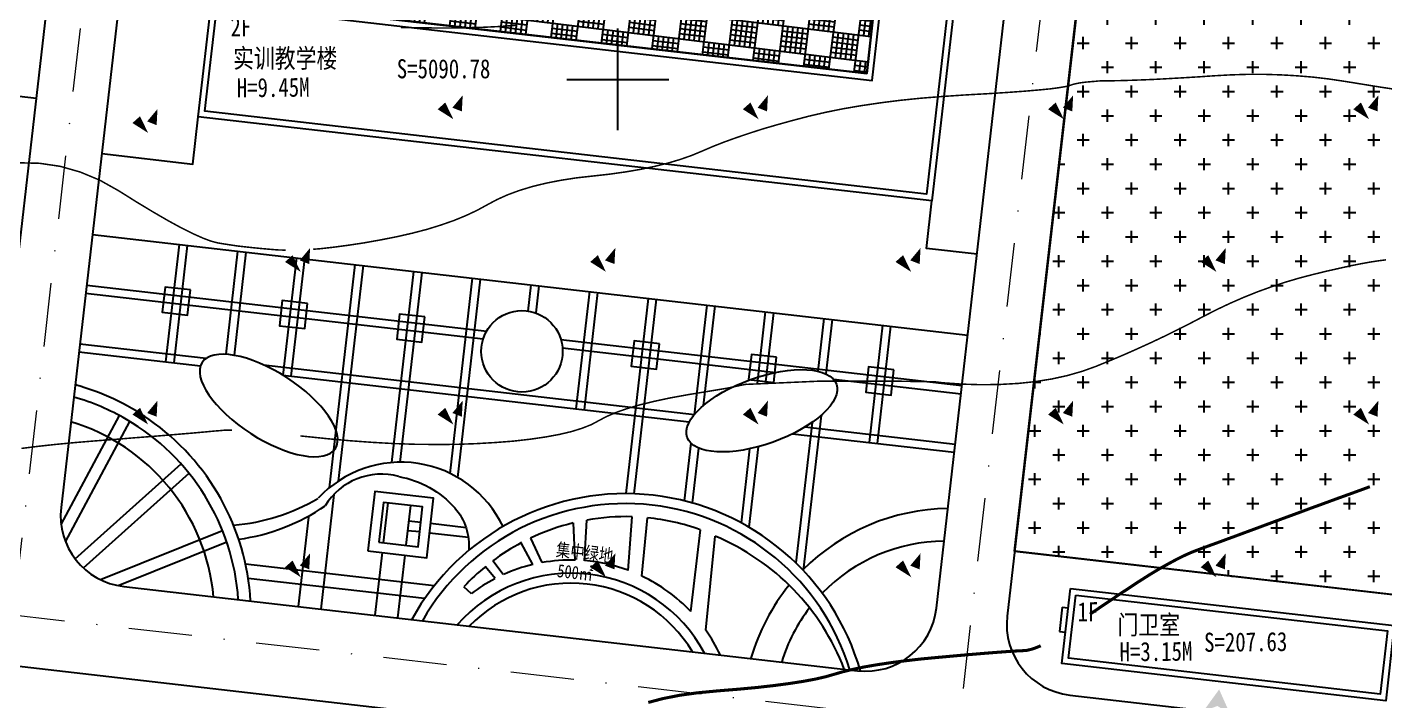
# Model space of a CAD drawing. Extents: x 496261 to 1768172, y 3738341 to 4579341.
# Drawn here: x 497041.9 to 497175.4, y 4379238.9 to 4379305.1 of the extents above; entities that cross this region are included whole.
import ezdxf

# ---------------------------------------------------------------- set-up
doc = ezdxf.new("R2010")
doc.units = 0
doc.header["$MEASUREMENT"] = 0
doc.linetypes.add('DASHDOT2', pattern=[0.5, 0.25, -0.125, 0, -0.125])
doc.layers.get('0').update_dxf_attribs({"color": 8, "linetype": 'CONTINUOUS'})
for name, color, linetype in [('0-pav', 171, 'CONTINUOUS'), ('0-road', 33, 'CONTINUOUS'), ('2222', 7, 'CONTINUOUS'), ('DGX', 8, 'CONTINUOUS'), ('DMTZ', 8, 'CONTINUOUS'), ('GN-草地', 7, 'CONTINUOUS'), ('PUB_DIM', 3, 'CONTINUOUS'), ('PUB_TEXT', 7, 'CONTINUOUS'), ('TK', 8, 'CONTINUOUS'), ('WALL', 2, 'CONTINUOUS'), ('绿化', 3, 'CONTINUOUS'), ('车行道', 5, 'CONTINUOUS'), ('铺地', 25, 'CONTINUOUS')]:
    doc.layers.add(name, color=color, linetype=linetype)
doc.layers.add('道路红线', color=1, linetype='CONTINUOUS', lineweight=0)
doc.styles.add('HT', font='simhei.ttf', dxfattribs={"width": 0.8})

# ---------------------------------------------------------------- blocks, each defined once
blk = doc.blocks.new('gc090')
for points in [[(1.07, 1.45, 0, 1, 0), (0.52, 0.05, 1, 1, 0)], [(-1.02, 0.41, 1, 0, 0), (0.15, -0.9, 0, 0, 0)]]:
    blk.add_lwpolyline(points, format="xyseb")
blk = doc.blocks.new('QAWE32')
at = {"layer": 'WALL', "color": 6, "ltscale": 10}
for p, q in [((4264959, -5852623), (4266759, -5852623)), ((4266759, -5852623), (4266759, -5859223)), ((4264959, -5859223), (4266759, -5859223))]:
    blk.add_line(p, q, dxfattribs=at)
at = {"layer": 'WALL', "ltscale": 10}
for points in [[(4192359, -5847223), (4192359, -5825623), (4264959, -5825623), (4264959, -5882323), (4192359, -5882323), (4192359, -5870623), (4257159, -5870623), (4257159, -5865223), (4250157, -5865223), (4250157, -5852623), (4257159, -5852623), (4257159, -5847223), (4192359, -5847223)], [(4192959, -5846623), (4192959, -5826223), (4264359, -5826223), (4264359, -5881723), (4192959, -5881723), (4192959, -5871223), (4257759, -5871223), (4257759, -5864623), (4250757, -5864623), (4250757, -5853223), (4257759, -5853223), (4257759, -5846623)]]:
    blk.add_lwpolyline(points, close=True, dxfattribs=at)
blk = doc.blocks.new('QWE3E')
at = {"layer": 'WALL', "color": 6, "ltscale": 10}
for p, q in [((4719689, -5911031), (4720289, -5911031)), ((4719689, -5911031), (4719689, -5913431)), ((4719689, -5913431), (4720289, -5913431))]:
    blk.add_line(p, q, dxfattribs=at)
at = {"layer": 'WALL', "color": 5, "ltscale": 10}
blk.add_line((4752329, -5915351), (4752329, -5916551), dxfattribs=at)
at = {"layer": 'WALL', "ltscale": 10}
for points in [[(4720289, -5909111), (4752329, -5909111), (4752329, -5916551), (4720289, -5916551)], [(4720889, -5909711), (4751729, -5909711), (4751729, -5915951), (4720889, -5915951)]]:
    blk.add_lwpolyline(points, close=True, dxfattribs=at)

msp = doc.modelspace()

# ---------------------------------------------------------------- hatches: boundary and pattern name
h = msp.add_hatch()
h.set_pattern_fill('CROSS', color=8, scale=1.5, style=0)
h.set_pattern_definition([(0, (492730.299, 4384732.8264), (2.38125, 2.38125), [1.190625, -3.571875]), (90, (492730.8944, 4384732.2311), (-2.38125, 2.38125), [1.190625, -3.571875])])
h.paths.add_polyline_path([(497160.17, 4379438.09), (497205, 4379432.95), (497181.73, 4379248.73), (497139, 4379253.64)])
at = {"layer": 'GN-草地'}
h = msp.add_hatch(dxfattribs=at)
h.set_pattern_fill('LZX_PAT003', color=8, scale=4, angle=353, style=0)
h.set_pattern_definition([(353, (525972.8787, 4388733.8163), (0.30467336, 2.48136538), []), (353, (525972.9396, 4388734.3126), (0.6093467, 4.96273076), [2.5, -2.5]), (353, (525973.0006, 4388734.809), (0.6093467, 4.96273076), [2.5, -2.5]), (353, (525973.0615, 4388735.305), (0.6093467, 4.96273076), [2.5, -2.5]), (353, (525973.1224, 4388735.8014), (0.6093467, 4.96273076), [2.5, -2.5]), (353, (525973.2443, 4388736.794), (0.6093467, 4.96273076), [-2.5, 2.5]), (353, (525973.305, 4388737.29), (0.6093467, 4.96273076), [-2.5, 2.5]), (353, (525973.366, 4388737.7865), (0.6093467, 4.96273076), [-2.5, 2.5]), (353, (525973.427, 4388738.283), (0.6093467, 4.96273076), [-2.5, 2.5]), (83, (525972.8787, 4388733.8163), (-2.48136538, 0.30467336), []), (83, (525973.375, 4388733.7554), (-4.96273076, 0.6093467), [2.5, -2.5]), (83, (525973.871, 4388733.6945), (-4.96273076, 0.6093467), [2.5, -2.5]), (83, (525974.3675, 4388733.6335), (-4.96273076, 0.6093467), [2.5, -2.5]), (83, (525974.864, 4388733.5726), (-4.96273076, 0.6093467), [2.5, -2.5]), (83, (525975.8563, 4388733.4507), (-4.96273076, 0.6093467), [-2.5, 2.5]), (83, (525976.3526, 4388733.39), (-4.96273076, 0.6093467), [-2.5, 2.5]), (83, (525976.849, 4388733.329), (-4.96273076, 0.6093467), [-2.5, 2.5]), (83, (525977.345, 4388733.268), (-4.96273076, 0.6093467), [-2.5, 2.5])])
h.paths.add_polyline_path([(497053.81, 4379332.23), (497051.14, 4379308.99), (497124.46, 4379300.57), (497125.07, 4379305.93), (497118.11, 4379306.73), (497119.55, 4379319.25), (497120.15, 4379319.18), (497126.51, 4379318.45), (497127.12, 4379323.82)])
h.paths.add_polyline_path([(497102.58, 4379316.99), (497107.05, 4379316.47), (497106.53, 4379312), (497102.06, 4379312.52)], flags=16)
h.paths.add_polyline_path([(497087.87, 4379318.71), (497087.36, 4379314.24), (497082.89, 4379314.75), (497083.4, 4379319.23)], flags=16)
h.paths.add_polyline_path([(497067.96, 4379320.9), (497067.44, 4379316.43), (497062.97, 4379316.94), (497063.49, 4379321.41)], flags=16)
at = {"layer": 'PUB_DIM'}
msp.add_hatch(color=256, dxfattribs=at).paths.add_polyline_path([(497158.93, 4379238.43), (497160.16, 4379237.68), (497159.1, 4379240.06), (497157.57, 4379237.95)])

# ---------------------------------------------------------------- linework, layer by layer
at = {"elevation": 1400.7}
for points in [[(497160.17, 4379438.09), (497205, 4379432.95), (497181.73, 4379248.73), (497139, 4379253.64)], [(497051.14, 4379308.99), (497053.81, 4379332.23), (497127.12, 4379323.82), (497126.51, 4379318.45), (497120.15, 4379319.18), (497119.55, 4379319.25), (497118.11, 4379306.73), (497125.07, 4379305.93), (497124.46, 4379300.57)]]:
    msp.add_lwpolyline(points, close=True, dxfattribs=at)
for points in [[(497030.93, 4379299.53), (497042.85, 4379298.16)], [(497049.27, 4379292.71), (497058.21, 4379291.68), (497058.74, 4379296.34)], [(497135.3, 4379282.83), (497130.34, 4379283.4), (497130.87, 4379288.06)], [(497048.36, 4379284.76), (497134.39, 4379274.88)]]:
    msp.add_lwpolyline(points, dxfattribs=at)
at = {"layer": '0-pav', "color": 8, "linetype": 'Continuous'}
for p, q in [((497045.28, 4379256.27, 1400.7), (497051, 4379266.98, 1400.7)), ((497045.72, 4379254.55, 1400.7), (497052.04, 4379266.39, 1400.7)), ((497046.66, 4379252.89, 1400.7), (497057.07, 4379262.22, 1400.7)), ((497047.47, 4379252, 1400.7), (497057.85, 4379261.31, 1400.7)), ((497049.14, 4379250.85, 1400.7), (497061.14, 4379255.68, 1400.7)), ((497050.89, 4379250.26, 1400.7), (497061.56, 4379254.55, 1400.7))]:
    msp.add_line(p, q, dxfattribs=at)
at = {"layer": '0-pav', "linetype": 'Continuous'}
msp.add_arc((497040.54, 4379247.4, 1400.7), 19.8, 5.1205, 73.2686, dxfattribs=at)
at = {"layer": '0-road', "color": 4}
for p, q in [((497077.38, 4379258.38, 1400.7), (497076.93, 4379254.47, 1400.7)), ((497079.62, 4379258.13, 1400.7), (497079.17, 4379254.22, 1400.7)), ((497080.63, 4379256.46, 1400.7), (497079.44, 4379256.6, 1400.7)), ((497080.53, 4379255.53, 1400.7), (497079.33, 4379255.66, 1400.7))]:
    msp.add_line(p, q, dxfattribs=at)
at = {"layer": '0-road', "color": 8, "linetype": 'Continuous', "ltscale": 5, "elevation": 1400.7}
for points in [[(497056.87, 4379283.78), (497055.55, 4379272.26)], [(497057.67, 4379283.69), (497056.34, 4379272.16)], [(497062.63, 4379283.12), (497061.47, 4379272.99)], [(497063.43, 4379283.03), (497062.27, 4379272.89)], [(497068.4, 4379282.46), (497067.07, 4379270.93)], [(497069.19, 4379282.37), (497067.87, 4379270.84)], [(497074.16, 4379281.8), (497071.64, 4379259.88)], [(497074.95, 4379281.7), (497072.52, 4379260.53)], [(497079.92, 4379281.13), (497077.76, 4379262.35)], [(497047.79, 4379279.79), (497087.11, 4379275.28)], [(497080.72, 4379281.04), (497078.57, 4379262.39)], [(497085.68, 4379280.47), (497083.48, 4379261.29)], [(497086.48, 4379280.38), (497084.24, 4379260.89)], [(497091.45, 4379279.81), (497091.15, 4379277.24)], [(497047.69, 4379279), (497086.77, 4379274.51)], [(497092.24, 4379279.72), (497091.93, 4379277.05)], [(497097.21, 4379279.15), (497095.88, 4379267.63)], [(497098, 4379279.06), (497096.68, 4379267.53)], [(497102.97, 4379278.49), (497100.77, 4379259.3)], [(497103.76, 4379278.4), (497101.57, 4379259.28)], [(497108.73, 4379277.83), (497107.49, 4379267.04)], [(497109.53, 4379277.74), (497108.4, 4379267.96)], [(497114.49, 4379277.17), (497113.68, 4379270.11)], [(497115.29, 4379277.07), (497114.51, 4379270.28)], [(497120.26, 4379276.5), (497119.66, 4379271.33)], [(497121.05, 4379276.41), (497120.44, 4379271.08)], [(497126.02, 4379275.84), (497124.7, 4379264.32)], [(497094.4, 4379274.44), (497133.82, 4379269.91)], [(497126.81, 4379275.75), (497125.49, 4379264.23)], [(497047.03, 4379273.23), (497058.98, 4379271.86)], [(497047.12, 4379274.03), (497059.55, 4379272.6)], [(497094.56, 4379273.62), (497115.52, 4379271.21)], [(497065.17, 4379271.96), (497107.54, 4379267.09)], [(497067.07, 4379270.93), (497107.02, 4379266.35)], [(497121.19, 4379270.56), (497133.73, 4379269.12)], [(497119.97, 4379266.99), (497118.22, 4379251.75)], [(497117.18, 4379265.18), (497133.07, 4379263.36)], [(497119.09, 4379266.3), (497117.5, 4379252.49)], [(497118.39, 4379265.85), (497133.16, 4379264.15)], [(497107.17, 4379264.26), (497106.52, 4379258.59)], [(497107.92, 4379263.78), (497107.31, 4379258.38)], [(497113.78, 4379263.91), (497112.87, 4379256.01)], [(497112.95, 4379263.71), (497112.11, 4379256.43)]]:
    msp.add_lwpolyline(points, dxfattribs=at)
at = {"layer": '0-road', "color": 8, "elevation": 1400.7}
for points in [[(497075.43, 4379253.67), (497081.22, 4379253), (497081.89, 4379258.85), (497076.1, 4379259.51)], [(497076.5, 4379254.52), (497080.36, 4379254.08), (497080.81, 4379257.99), (497076.95, 4379258.43)]]:
    msp.add_lwpolyline(points, close=True, dxfattribs=at)
at = {"layer": '0-road', "color": 4}
msp.add_circle((497090.57, 4379273.28), 4, dxfattribs=at)
at = {"layer": '0-road', "linetype": 'Continuous', "ltscale": 5}
for radius, start, end in [(23.4, 55.1127, 74.8483), (22.2, 59.8393, 74.3795), (22.2, 3.844, 59.8391), (23.4, 3.3056, 55.1126)]:
    msp.add_arc((497040.54, 4379247.4, 1400.7), radius, start, end, dxfattribs=at)
at = {"layer": '0-road', "color": 4, "extrusion": (0, 0, -1)}
msp.add_ellipse((497065.68, 4379267.96, 1400.7), major_axis=(-6.55, 4.22), ratio=0.419371, dxfattribs=at)
at = {"layer": '0-road', "color": 4}
msp.add_ellipse((497114.15, 4379267.44), major_axis=(7.34, 2.62), ratio=0.419371, dxfattribs=at)
at = {"layer": '2222', "color": 8}
for points in [[(497057.98, 4379279.31), (497055.5, 4379279.6), (497055.21, 4379277.12), (497057.69, 4379276.83)], [(497069.5, 4379277.99), (497067.02, 4379278.28), (497066.73, 4379275.79), (497069.22, 4379275.51)], [(497081.03, 4379276.67), (497078.54, 4379276.95), (497078.26, 4379274.47), (497080.74, 4379274.18)], [(497104.08, 4379274.02), (497101.59, 4379274.31), (497101.31, 4379271.82), (497103.79, 4379271.54)], [(497115.6, 4379272.7), (497113.12, 4379272.98), (497112.83, 4379270.5), (497115.32, 4379270.22)], [(497127.14, 4379271.47), (497124.65, 4379271.75), (497124.37, 4379269.27), (497126.85, 4379268.98)]]:
    msp.add_lwpolyline(points, close=True, dxfattribs=at)
at = {"layer": 'DGX', "color": 8, "linetype": 'Continuous', "const_width": 0.15, "elevation": 1404, "flags": 128}
msp.add_lwpolyline([(497078.67, 4379305.11), (497080.66, 4379305.07), (497082.79, 4379305.05), (497084.79, 4379305.07), (497086.65, 4379305.12), (497088.39, 4379305.2), (497089.99, 4379305.32)], dxfattribs=at)
at = {"layer": 'DGX', "color": 8, "linetype": 'Continuous'}
for points, const_width, elevation in [([(497070.05, 4379283.31), (497070.79, 4379283.37), (497072.11, 4379283.52), (497073.53, 4379283.71), (497075.05, 4379283.94), (497076.67, 4379284.23), (497078.3, 4379284.55), (497079.83, 4379284.9), (497081.28, 4379285.28), (497082.63, 4379285.7), (497083.89, 4379286.14), (497085.06, 4379286.62), (497086.13, 4379287.12), (497087.12, 4379287.66), (497088.11, 4379288.19), (497089.18, 4379288.67), (497090.35, 4379289.1), (497091.61, 4379289.48), (497092.96, 4379289.81), (497094.4, 4379290.09), (497095.94, 4379290.33), (497097.56, 4379290.51), (497099.19, 4379290.69), (497100.74, 4379290.91), (497102.21, 4379291.16), (497103.59, 4379291.45), (497104.89, 4379291.77), (497106.11, 4379292.13), (497107.25, 4379292.53), (497108.31, 4379292.97), (497109.36, 4379293.42), (497110.48, 4379293.86), (497111.68, 4379294.29), (497112.95, 4379294.72), (497114.29, 4379295.15), (497115.7, 4379295.56), (497117.18, 4379295.97), (497118.74, 4379296.38), (497120.38, 4379296.76), (497122.1, 4379297.11), (497123.91, 4379297.42), (497125.8, 4379297.7), (497127.77, 4379297.95), (497129.84, 4379298.16), (497131.99, 4379298.33), (497134.22, 4379298.48), (497136.37, 4379298.6), (497138.27, 4379298.72), (497139.92, 4379298.84), (497141.32, 4379298.96), (497142.47, 4379299.07), (497143.37, 4379299.19), (497144.02, 4379299.3), (497144.42, 4379299.41), (497144.72, 4379299.51), (497145.1, 4379299.6), (497145.54, 4379299.68), (497146.05, 4379299.74), (497146.62, 4379299.79), (497147.15, 4379299.83)], 0.15, 1403.5), ([(497147.15, 4379299.85), (497147.98, 4379299.86), (497148.76, 4379299.87), (497149.63, 4379299.89), (497150.6, 4379299.92), (497151.67, 4379299.96), (497152.86, 4379300.01), (497154.14, 4379300.08), (497155.54, 4379300.16), (497157.03, 4379300.25), (497158.64, 4379300.36), (497160.28, 4379300.45), (497161.92, 4379300.5), (497163.53, 4379300.5), (497165.13, 4379300.45), (497166.72, 4379300.36), (497168.29, 4379300.23), (497169.84, 4379300.05), (497171.38, 4379299.82), (497172.82, 4379299.59), (497174.09, 4379299.38), (497175.18, 4379299.21), (497176.1, 4379299.07)], 0.15, 1403.5), ([(497041.09, 4379291.81), (497043.16, 4379291.76), (497045.19, 4379291.46), (497047.16, 4379290.9), (497049.08, 4379290.1), (497050.95, 4379289.05), (497052.72, 4379287.94), (497054.33, 4379286.97), (497055.78, 4379286.13), (497057.08, 4379285.42), (497058.22, 4379284.85), (497059.21, 4379284.41), (497060.04, 4379284.1), (497060.71, 4379283.93), (497061.32, 4379283.83), (497061.97, 4379283.73), (497062.64, 4379283.63), (497063.35, 4379283.55), (497064.1, 4379283.47), (497064.88, 4379283.39), (497065.69, 4379283.32), (497066.53, 4379283.25), (497067.36, 4379283.22)], 0.15, 1403.5), ([(497147.14, 4379271.87), (497148.4, 4379272.38), (497149.73, 4379272.94), (497151.06, 4379273.53), (497152.38, 4379274.13), (497153.69, 4379274.75), (497154.99, 4379275.39), (497156.29, 4379276.05), (497157.57, 4379276.72), (497158.86, 4379277.38), (497160.17, 4379278), (497161.5, 4379278.58), (497162.84, 4379279.12), (497164.2, 4379279.61), (497165.58, 4379280.07), (497166.97, 4379280.48), (497168.39, 4379280.85), (497169.75, 4379281.18), (497171, 4379281.46), (497172.13, 4379281.71), (497173.15, 4379281.91), (497174.05, 4379282.07), (497174.83, 4379282.19), (497175.5, 4379282.27)], 0.15, 1403), ([(497131.13, 4379270.29), (497131.97, 4379270.19), (497133.83, 4379270.06), (497135.75, 4379270), (497137.6, 4379270.03), (497139.37, 4379270.13), (497141.06, 4379270.31), (497142.67, 4379270.57), (497144.21, 4379270.91), (497145.67, 4379271.33), (497147.06, 4379271.83), (497147.14, 4379271.87)], 0.15, 1403), ([(497112.5, 4379270.03), (497120, 4379270.36), (497126.69, 4379270.36), (497131.13, 4379270.29)], 0.15, 1403), ([(497068.79, 4379264.97), (497069.3, 4379264.92), (497071.42, 4379264.7), (497073.64, 4379264.5), (497075.82, 4379264.34), (497077.96, 4379264.22), (497080.04, 4379264.15), (497082.09, 4379264.13), (497084.08, 4379264.14), (497086.04, 4379264.21), (497087.94, 4379264.32), (497089.75, 4379264.46), (497091.41, 4379264.65), (497092.91, 4379264.87), (497094.26, 4379265.12), (497095.45, 4379265.4), (497096.5, 4379265.73), (497097.39, 4379266.08), (497098.12, 4379266.47), (497098.87, 4379266.87), (497099.78, 4379267.26), (497100.86, 4379267.64), (497102.11, 4379268.01), (497103.53, 4379268.36), (497105.12, 4379268.7), (497106.88, 4379269.02), (497108.81, 4379269.34), (497110.74, 4379269.66), (497112.5, 4379270.03), (497112.66, 4379270.07)], 0.15, 1403), ([(497041.38, 4379263.74), (497042.95, 4379263.94), (497044.68, 4379264.13), (497046.56, 4379264.31), (497048.59, 4379264.48), (497050.59, 4379264.63), (497052.39, 4379264.78), (497053.97, 4379264.9), (497055.34, 4379265.01), (497056.51, 4379265.11), (497057.46, 4379265.19), (497058.2, 4379265.25), (497058.74, 4379265.3), (497059.16, 4379265.34), (497059.55, 4379265.37), (497059.92, 4379265.41), (497060.27, 4379265.44), (497060.6, 4379265.47), (497060.9, 4379265.49), (497061.18, 4379265.52), (497061.44, 4379265.54), (497061.81, 4379265.54), (497062.06, 4379265.53)], 0.15, 1403), ([(497147.14, 4379247.95), (497148.12, 4379248.61), (497149.1, 4379249.27), (497150.14, 4379249.96), (497151.19, 4379250.65), (497152.18, 4379251.28), (497153.12, 4379251.85), (497154.01, 4379252.35), (497154.84, 4379252.8), (497155.62, 4379253.19), (497156.35, 4379253.52), (497157.03, 4379253.78), (497157.7, 4379254.03), (497158.41, 4379254.29), (497159.16, 4379254.56), (497159.94, 4379254.85), (497160.76, 4379255.15), (497161.62, 4379255.47), (497162.52, 4379255.8), (497163.46, 4379256.15), (497164.46, 4379256.52), (497165.54, 4379256.92), (497166.72, 4379257.35), (497167.98, 4379257.82), (497169.33, 4379258.31), (497170.77, 4379258.84), (497172.3, 4379259.39), (497173.91, 4379259.98)], 0.3, 1402.5), ([(497146.4, 4379247.45), (497147.14, 4379247.95)], 0.3, 1402.5), ([(497102.99, 4379238.78), (497104.42, 4379239.16), (497106.04, 4379239.48), (497107.84, 4379239.73), (497109.83, 4379239.92), (497111.82, 4379240.08), (497113.65, 4379240.25), (497115.33, 4379240.44), (497116.84, 4379240.64), (497118.2, 4379240.85), (497119.39, 4379241.07), (497120.43, 4379241.31), (497121.3, 4379241.56), (497122.16, 4379241.81), (497123.13, 4379242.04), (497124.22, 4379242.27), (497125.43, 4379242.48), (497126.76, 4379242.68), (497128.21, 4379242.87), (497129.78, 4379243.05), (497131.47, 4379243.21), (497133.13, 4379243.36), (497134.61, 4379243.49), (497135.92, 4379243.6), (497137.06, 4379243.69), (497138.01, 4379243.76), (497138.8, 4379243.82), (497139.4, 4379243.85), (497139.84, 4379243.87), (497140.2, 4379243.9), (497140.59, 4379243.99), (497141, 4379244.12), (497141.45, 4379244.3), (497141.56, 4379244.35)], 0.3, 1402.5)]:
    msp.add_lwpolyline(points, dxfattribs=dict(at, const_width=const_width, elevation=elevation))
at = {"layer": 'TK', "color": 8, "linetype": 'Continuous'}
for p, q in [((497100, 4379295), (497100, 4379305)), ((497095, 4379300), (497105, 4379300))]:
    msp.add_line(p, q, dxfattribs=at)
at = {"layer": '绿化', "color": 8}
for p, q in [((497072.08, 4379259.23, 1400.7), (497070.79, 4379247.96, 1400.7)), ((497069.58, 4379257, 1400.7), (497068.57, 4379248.21, 1400.7)), ((497085.08, 4379255.95, 1400.7), (497081.6, 4379256.35, 1400.7)), ((497095.8, 4379252.76, 1400.7), (497095.64, 4379256.42, 1400.7)), ((497096.71, 4379252.71, 1400.7), (497096.94, 4379256.69, 1400.7)), ((497101.01, 4379251.76, 1400.7), (497101.42, 4379257.03, 1400.7)), ((497102.35, 4379251.2, 1400.7), (497102.92, 4379256.92, 1400.7)), ((497085.31, 4379254.98, 1400.7), (497081.49, 4379255.42, 1400.7)), ((497091.64, 4379252.32, 1400.7), (497090.5, 4379254.46, 1400.7)), ((497092.57, 4379252.52, 1400.7), (497091.43, 4379254.93, 1400.7)), ((497108.09, 4379255.75, 1400.7), (497107.15, 4379247.71, 1400.7)), ((497108.64, 4379245.89, 1400.7), (497109.57, 4379255.11, 1400.7)), ((497076.82, 4379253.51, 1400.7), (497076.12, 4379247.35, 1400.7)), ((497079.06, 4379253.25, 1400.7), (497078.35, 4379247.09, 1400.7)), ((497081.95, 4379250.24, 1400.7), (497063.41, 4379252.36, 1400.7)), ((497087.94, 4379250.95, 1400.7), (497086.98, 4379252.12, 1400.7)), ((497088.74, 4379251.34, 1400.7), (497087.72, 4379252.7, 1400.7)), ((497081.01, 4379248.98, 1400.7), (497063.67, 4379250.96, 1400.7)), ((497085.6, 4379249.47, 1400.7), (497084.87, 4379250.15, 1400.7))]:
    msp.add_line(p, q, dxfattribs=at)
for centre, radius, start, end in [((497100.74, 4379235.27, 1400.7), 21.76, 103.6339, 115.4032), ((497100.92, 4379233.88, 1400.7), 23.16, 88.7608, 99.8423), ((497100.74, 4379235.27, 1400.7), 21.76, 70.2563, 84.2484), ((497100.74, 4379235.27, 1400.7), 21.76, 117.9986, 126.8191), ((497100.72, 4379233.83, 1400.7), 23.05, 20.9021, 67.4058), ((497100.74, 4379235.27, 1400.7), 21.76, 129.1238, 136.7491), ((497095.4, 4379236.57, 1400.7), 16.2, 103.359, 114.2494), ((497095.4, 4379236.57, 1400.7), 16.2, 88.5633, 100.0807), ((497095.4, 4379236.57, 1400.7), 16.2, 69.7677, 85.3398), ((497095.4, 4379236.57, 1400.7), 14.9, 28.2277, 138.6826), ((497095.4, 4379236.57, 1400.7), 13.93, 31.0317, 135.9013), ((497095.4, 4379236.57, 1400.7), 16.2, 117.4943, 127.1852), ((497095.4, 4379236.57, 1400.7), 16.2, 43.4128, 64.5518), ((497095.4, 4379236.57, 1400.7), 16.2, 25.2786, 35.0661)]:
    msp.add_arc(centre, radius, start, end, dxfattribs=at)
at = {"layer": '车行道', "color": 5}
for p, q in [((497160.17, 4379438.09, 1400.7), (497138.27, 4379247.26, 1400.7)), ((497065.25, 4379431.88, 1400.7), (497045.28, 4379257.93, 1400.7)), ((497131.31, 4379248.06, 1400.7), (497151.28, 4379422, 1400.7)), ((497139, 4379253.64, 1400.7), (497185.02, 4379248.36, 1400.7)), ((497164.24, 4379228.17, 1400.7), (496960.35, 4379251.58, 1400.7)), ((497051.43, 4379250.18, 1400.7), (497123.56, 4379241.9, 1400.7)), ((497144.42, 4379239.5, 1400.7), (497176.37, 4379235.84, 1400.7))]:
    msp.add_line(p, q, dxfattribs=at)
at = {"layer": '车行道', "color": 5, "elevation": 1400.7}
msp.add_lwpolyline([(496902.57, 4379267.27), (497030.57, 4379252.57, 0.414214), (497038.32, 4379258.73), (497058.29, 4379432.68, 0.414214), (497052.13, 4379440.43), (496924.13, 4379455.13, 0.414214), (496916.38, 4379448.97), (496896.41, 4379275.02, 0.414214)], format="xyb", close=True, dxfattribs=at)
at = {"layer": '车行道', "color": 5}
for centre, start, end in [((497052.23, 4379257.13, 1400.7), 173.4512, 263.4512), ((497124.36, 4379248.85, 1400.7), 263.4512, 353.4512), ((497145.22, 4379246.46, 1400.7), 173.4512, 263.4512)]:
    msp.add_arc(centre, 7, start, end, dxfattribs=at)
at = {"layer": '道路红线', "linetype": 'DASHDOT2', "ltscale": 25}
for p, q in [((497062.97, 4379442.71, 1400.7), (497040.54, 4379247.4, 1400.7)), ((497154.76, 4379421.6, 1400.7), (497133.53, 4379236.72, 1400.7)), ((496889.19, 4379264.77, 1400.7), (497199.5, 4379229.15, 1400.7))]:
    msp.add_line(p, q, dxfattribs=at)
at = {"layer": '铺地'}
msp.add_lwpolyline([(497078.47, 4379260.98, -0.169051), (497083.97, 4379257.89, -0.205697), (497085.34, 4379253.7, 0.320666)], format="xyb", dxfattribs=at)
for centre, radius, start, end in [((497078.68, 4379251.27, 1400.7), 11.12, 25.5425, 137.0289), ((497076.75, 4379254.75, 1400.7), 6.46, 74.5912, 148.7444), ((497060.7, 4379275.44, 1400.7), 19.29, 274.5405, 300.5922), ((497100.74, 4379235.28, 1400.7), 24.02, 15.9387, 150.9432), ((497060.02, 4379274.44, 1400.7), 19.81, 277.8818, 304.5077), ((497100.74, 4379235.27, 1400.7), 23.05, 16.9317, 149.9716), ((497132.66, 4379237.44, 1400.7), 20.39, 90.6387, 135.2455), ((497132.14, 4379237.84, 1400.7), 16.78, 90.2732, 135.921), ((497132.66, 4379237.44, 1400.7), 20.39, 140.8872, 163.7819), ((497132.14, 4379237.84, 1400.7), 16.78, 142.4332, 162.871)]:
    msp.add_arc(centre, radius, start, end, dxfattribs=at)

# ---------------------------------------------------------------- block references
at = {"xscale": 0.0009999999887152988, "yscale": 0.001000000163912773, "zscale": 0.001, "rotation": 353.4511800755813}
for name, p in [('QAWE32', (493564.62, 4385618.42, 1400.7)), ('QWE3E', (493128.93, 4385658.89, 1400.7))]:
    msp.add_blockref(name, p, dxfattribs=at)
at = {"layer": 'DMTZ', "color": 8, "linetype": 'Continuous'}
for p in [(497083.68, 4379296.99), (497113.68, 4379296.99), (497143.68, 4379296.99), (497173.68, 4379296.99), (497053.68, 4379295.64), (497068.68, 4379281.99), (497098.68, 4379281.99), (497128.68, 4379281.99), (497158.68, 4379281.99), (497053.68, 4379266.99), (497083.68, 4379266.99), (497113.68, 4379266.99), (497143.68, 4379266.99), (497173.68, 4379266.99), (497068.68, 4379251.99), (497098.68, 4379251.99), (497128.68, 4379251.99), (497158.68, 4379251.99)]:
    msp.add_blockref('gc090', p, dxfattribs=at)

# ---------------------------------------------------------------- texts
at = {"layer": 'PUB_TEXT', "color": 7, "style": 'HT', "width": 0.8}
for s, p in [('2F', (497061.93, 4379304.23)), ('1F', (497145.19, 4379246.74))]:
    msp.add_text(s, height=1.878, rotation=0.6031, dxfattribs=at).set_placement(p)
for s, p in [('实训教学楼', (497062.18, 4379301.14)), ('S=5090.78', (497078.27, 4379300.11)), ('门卫室', (497149.11, 4379245.47))]:
    msp.add_text(s, height=1.878, dxfattribs=at).set_placement(p)
at = {"layer": 'PUB_TEXT', "style": 'HT', "width": 0.8}
for s, height, rotation, p in [('H=9.45M', 1.878, 0.6031, (497062.55, 4379298.24)), ('集中绿地', 1.292, 353.4512, (497093.86, 4379253.18, 1400.7)), ('500㎡', 1.292, 353.4512, (497093.99, 4379251.11, 1400.7)), ('S=207.63', 1.878, 0.6031, (497157.63, 4379243.75)), ('H=3.15M', 1.878, 0.6031, (497149.32, 4379242.82))]:
    msp.add_text(s, height=height, rotation=rotation, dxfattribs=at).set_placement(p)

doc.saveas('drawing.dxf')
